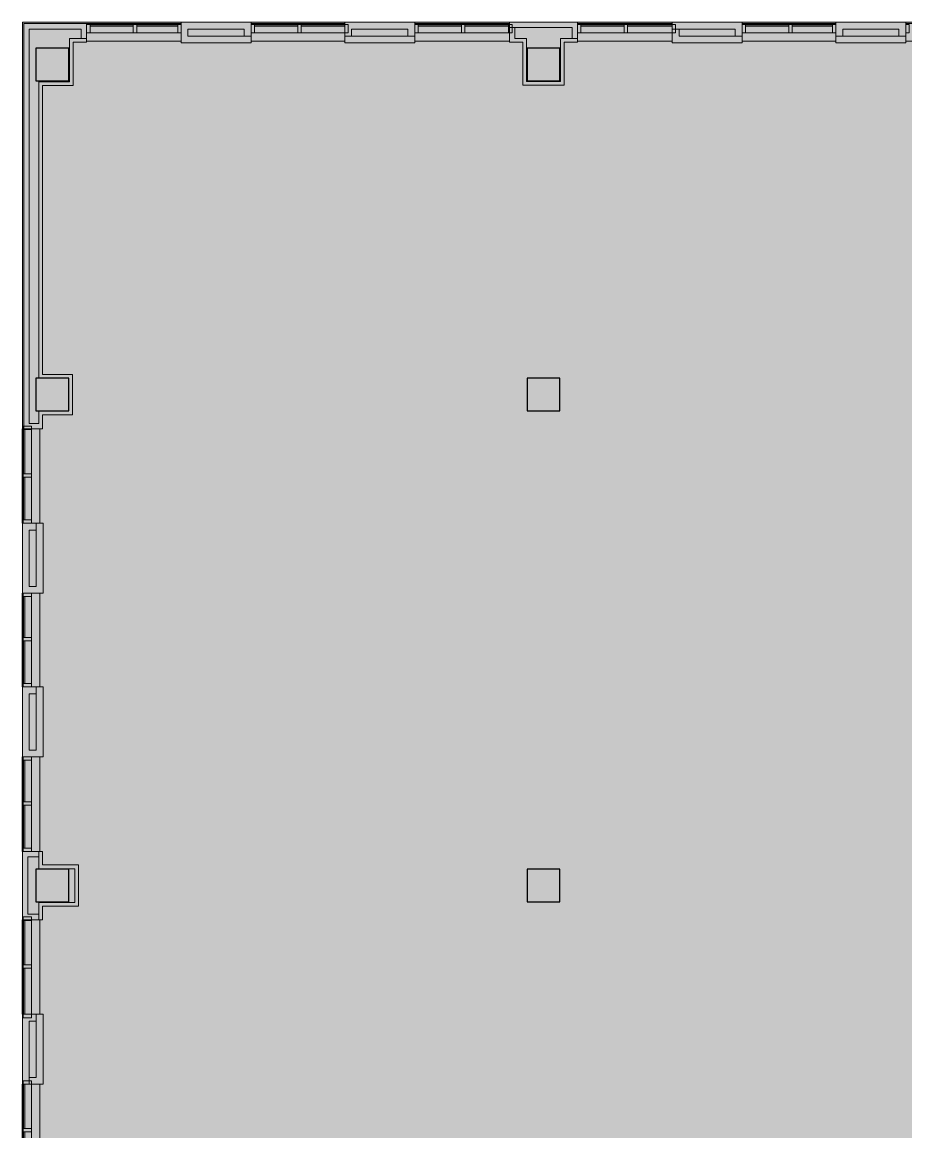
# Model space of a CAD drawing. Header units: inches. Extents: x 45807 to 48637, y -37659 to -35436.
# Drawn here: x 45807 to 46455, y -36249 to -35436 of the extents above; entities that cross this region are included whole.
import ezdxf

# ---------------------------------------------------------------- set-up
doc = ezdxf.new("R2010")
doc.units = ezdxf.units.IN
doc.header["$MEASUREMENT"] = 0
for name, color, linetype, lineweight in [('A-DETL-GENF', 92, 'Continuous', 9), ('A-DETL-THIN', 151, 'Continuous', 9), ('A-GLAZ-CURT', 52, 'Continuous', 9), ('A-GLAZ-CWMG', 51, 'Continuous', 9), ('A-WALL', 113, 'Continuous', 9), ('I-WALL', 2, 'Continuous', 9), ('S-COLS', 52, 'Continuous', 9)]:
    doc.layers.add(name, color=color, linetype=linetype, lineweight=lineweight)

# ---------------------------------------------------------------- blocks, each defined once
blk = doc.blocks.new('Concrete-Rectangular-Column - 24 x 24-V12-FIRST FLOOR CONSTRUCTION')
at = {"layer": 'S-COLS', "lineweight": 30}
for p, q in [((12, 12), (-12, 12)), ((-12, 12), (-12, -12)), ((12, -12), (12, 12)), ((-12, -12), (12, -12))]:
    blk.add_line(p, q, dxfattribs=at)
blk = doc.blocks.new('System Panel - Glazed-4829786-FIRST FLOOR CONSTRUCTION')
at = {"layer": 'A-GLAZ-CURT', "lineweight": 13}
for p, q in [((16.19, -0.75), (-16.19, -0.75)), ((-16.19, -0.75), (-16.19, -1.75)), ((-16.19, -1.75), (16.19, -1.75)), ((16.19, -1.75), (16.19, -0.75))]:
    blk.add_line(p, q, dxfattribs=at)
blk = doc.blocks.new('Rectangular Mullion - 2_5_ x 5_ rectangular 2-4829784-FIRST FLOOR CONSTRUCTION')
at = {"layer": 'A-GLAZ-CWMG'}
for p, q in [((45807.95, -36246.86), (45807.95, -36214.47)), ((45814.2, -36246.86), (45814.2, -36214.47))]:
    blk.add_line(p, q, dxfattribs=at)
blk = doc.blocks.new('Rectangular Mullion - 2_5_ x 5_ rectangular 2-V27-FIRST FLOOR CONSTRUCTION')
at = {"layer": 'A-GLAZ-CWMG', "lineweight": 20}
for p, q in [((0, 2.125), (-2.5, 2.125)), ((-2.5, 2.125), (-2.5, -4.125)), ((0, -4.125), (0, 2.125)), ((-2.5, -4.125), (0, -4.125))]:
    blk.add_line(p, q, dxfattribs=at)
blk = doc.blocks.new('System Panel - Glazed-4829599-FIRST FLOOR CONSTRUCTION')
at = {"layer": 'A-GLAZ-CURT', "lineweight": 13}
for p, q in [((15.68, -0.75), (-15.68, -0.75)), ((-15.68, -0.75), (-15.68, -1.75)), ((-15.68, -1.75), (15.68, -1.75)), ((15.68, -1.75), (15.68, -0.75))]:
    blk.add_line(p, q, dxfattribs=at)
blk = doc.blocks.new('Rectangular Mullion - 2_5_ x 5_ rectangular 2-4829598-FIRST FLOOR CONSTRUCTION')
at = {"layer": 'A-GLAZ-CWMG'}
for p, q in [((45807.95, -36520.72), (45807.95, -36489.36)), ((45814.2, -36520.72), (45814.2, -36489.36))]:
    blk.add_line(p, q, dxfattribs=at)
blk = doc.blocks.new('Rectangular Mullion - 2_5_ x 5_ rectangular 2-V28-FIRST FLOOR CONSTRUCTION')
at = {"layer": 'A-GLAZ-CWMG', "lineweight": 20}
for p, q in [((-2.25, 2.125), (0.25, 2.125)), ((-2.25, -4.125), (-2.25, 2.125)), ((0.25, 2.125), (0.25, -4.125)), ((0.25, -4.125), (-2.25, -4.125))]:
    blk.add_line(p, q, dxfattribs=at)
blk = doc.blocks.new('System Panel - Glazed-4829923-FIRST FLOOR CONSTRUCTION')
at = {"layer": 'A-GLAZ-CURT', "lineweight": 13}
for p, q in [((16.26, -0.75), (-16.26, -0.75)), ((-16.26, -0.75), (-16.26, -1.75)), ((-16.26, -1.75), (16.26, -1.75)), ((16.26, -1.75), (16.26, -0.75))]:
    blk.add_line(p, q, dxfattribs=at)
blk = doc.blocks.new('Rectangular Mullion - 2_5_ x 5_ rectangular 2-4829919-FIRST FLOOR CONSTRUCTION')
at = {"layer": 'A-GLAZ-CWMG'}
for p, q in [((45807.95, -36126.86), (45807.95, -36094.35)), ((45814.2, -36126.86), (45814.2, -36094.35))]:
    blk.add_line(p, q, dxfattribs=at)
blk = doc.blocks.new('Rectangular Mullion - 2_5_ x 5_ rectangular 2-V26-FIRST FLOOR CONSTRUCTION')
at = {"layer": 'A-GLAZ-CWMG', "lineweight": 20}
for p, q in [((-2.5, 2.125), (0, 2.125)), ((-2.5, -4.125), (-2.5, 2.125)), ((0, 2.125), (0, -4.125)), ((0, -4.125), (-2.5, -4.125))]:
    blk.add_line(p, q, dxfattribs=at)
blk = doc.blocks.new('System Panel - Glazed-4829924-FIRST FLOOR CONSTRUCTION')
at = {"layer": 'A-GLAZ-CURT', "lineweight": 13}
for p, q in [((16.93, -0.75), (-16.93, -0.75)), ((-16.93, -0.75), (-16.93, -1.75)), ((-16.93, -1.75), (16.93, -1.75)), ((16.93, -1.75), (16.93, -0.75))]:
    blk.add_line(p, q, dxfattribs=at)
blk = doc.blocks.new('Rectangular Mullion - 2_5_ x 5_ rectangular 2-4829921-FIRST FLOOR CONSTRUCTION')
at = {"layer": 'A-GLAZ-CWMG'}
for p, q in [((45807.95, -36163.22), (45807.95, -36129.36)), ((45814.2, -36163.22), (45814.2, -36129.36))]:
    blk.add_line(p, q, dxfattribs=at)
blk = doc.blocks.new('System Panel - Glazed-4829577-FIRST FLOOR CONSTRUCTION')
at = {"layer": 'A-GLAZ-CURT', "lineweight": 13}
for p, q in [((15.26, -0.75), (-15.26, -0.75)), ((-15.26, -0.75), (-15.26, -1.75)), ((-15.26, -1.75), (15.26, -1.75)), ((15.26, -1.75), (15.26, -0.75))]:
    blk.add_line(p, q, dxfattribs=at)
blk = doc.blocks.new('Rectangular Mullion - 2_5_ x 5_ rectangular 2-4829575-FIRST FLOOR CONSTRUCTION')
at = {"layer": 'A-GLAZ-CWMG'}
for p, q in [((45807.95, -36486.86), (45807.95, -36456.35)), ((45814.2, -36486.86), (45814.2, -36456.35))]:
    blk.add_line(p, q, dxfattribs=at)
blk = doc.blocks.new('System Panel - Glazed-4829978-FIRST FLOOR CONSTRUCTION')
at = {"layer": 'A-GLAZ-CURT', "lineweight": 13}
for p, q in [((14.94, -0.75), (-14.94, -0.75)), ((-14.94, -0.75), (-14.94, -1.75)), ((-14.94, -1.75), (14.94, -1.75)), ((14.94, -1.75), (14.94, -0.75))]:
    blk.add_line(p, q, dxfattribs=at)
blk = doc.blocks.new('Rectangular Mullion - 2_5_ x 5_ rectangular 2-4829976-FIRST FLOOR CONSTRUCTION')
at = {"layer": 'A-GLAZ-CWMG'}
for p, q in [((45807.95, -35886.86), (45807.95, -35856.97)), ((45814.2, -35886.86), (45814.2, -35856.97))]:
    blk.add_line(p, q, dxfattribs=at)
blk = doc.blocks.new('System Panel - Glazed-4830133-FIRST FLOOR CONSTRUCTION')
at = {"layer": 'A-GLAZ-CURT', "lineweight": 13}
for p, q in [((15.01, -0.75), (-15.01, -0.75)), ((-15.01, -0.75), (-15.01, -1.75)), ((-15.01, -1.75), (15.01, -1.75)), ((15.01, -1.75), (15.01, -0.75))]:
    blk.add_line(p, q, dxfattribs=at)
blk = doc.blocks.new('Rectangular Mullion - 2_5_ x 5_ rectangular 2-4830131-FIRST FLOOR CONSTRUCTION')
at = {"layer": 'A-GLAZ-CWMG'}
for p, q in [((45891.28, -35437.47), (45921.31, -35437.47)), ((45891.28, -35443.72), (45921.31, -35443.72))]:
    blk.add_line(p, q, dxfattribs=at)
blk = doc.blocks.new('System Panel - Glazed-4830151-FIRST FLOOR CONSTRUCTION')
at = {"layer": 'A-GLAZ-CURT', "lineweight": 13}
for p, q in [((15.86, -0.75), (-15.86, -0.75)), ((-15.86, -0.75), (-15.86, -1.75)), ((-15.86, -1.75), (15.86, -1.75)), ((15.86, -1.75), (15.86, -0.75))]:
    blk.add_line(p, q, dxfattribs=at)
blk = doc.blocks.new('Rectangular Mullion - 2_5_ x 5_ rectangular 2-4830150-FIRST FLOOR CONSTRUCTION')
at = {"layer": 'A-GLAZ-CWMG'}
for p, q in [((45857.06, -35437.47), (45888.78, -35437.47)), ((45857.06, -35443.72), (45888.78, -35443.72))]:
    blk.add_line(p, q, dxfattribs=at)
blk = doc.blocks.new('System Panel - Glazed-4830200-FIRST FLOOR CONSTRUCTION')
at = {"layer": 'A-GLAZ-CURT', "lineweight": 13}
for p, q in [((16.01, -0.75), (-16.01, -0.75)), ((-16.01, -0.75), (-16.01, -1.75)), ((-16.01, -1.75), (16.01, -1.75)), ((16.01, -1.75), (16.01, -0.75))]:
    blk.add_line(p, q, dxfattribs=at)
blk = doc.blocks.new('Rectangular Mullion - 2_5_ x 5_ rectangular 2-4830198-FIRST FLOOR CONSTRUCTION')
at = {"layer": 'A-GLAZ-CWMG'}
for p, q in [((46011.78, -35437.47), (46043.81, -35437.47)), ((46011.78, -35443.72), (46043.81, -35443.72))]:
    blk.add_line(p, q, dxfattribs=at)
blk = doc.blocks.new('System Panel - Glazed-4830267-FIRST FLOOR CONSTRUCTION')
at = {"layer": 'A-GLAZ-CURT', "lineweight": 13}
for p, q in [((16.08, -0.75), (-16.08, -0.75)), ((-16.08, -0.75), (-16.08, -1.75)), ((-16.08, -1.75), (16.08, -1.75)), ((16.08, -1.75), (16.08, -0.75))]:
    blk.add_line(p, q, dxfattribs=at)
blk = doc.blocks.new('Rectangular Mullion - 2_5_ x 5_ rectangular 2-4830265-FIRST FLOOR CONSTRUCTION')
at = {"layer": 'A-GLAZ-CWMG'}
for p, q in [((46131.78, -35437.47), (46163.93, -35437.47)), ((46131.78, -35443.72), (46163.93, -35443.72))]:
    blk.add_line(p, q, dxfattribs=at)
blk = doc.blocks.new('System Panel - Glazed-4830295-FIRST FLOOR CONSTRUCTION')
at = {"layer": 'A-GLAZ-CURT', "lineweight": 13}
for p, q in [((16.33, -0.75), (-16.33, -0.75)), ((-16.33, -0.75), (-16.33, -1.75)), ((-16.33, -1.75), (16.33, -1.75)), ((16.33, -1.75), (16.33, -0.75))]:
    blk.add_line(p, q, dxfattribs=at)
blk = doc.blocks.new('Rectangular Mullion - 2_5_ x 5_ rectangular 2-4830293-FIRST FLOOR CONSTRUCTION')
at = {"layer": 'A-GLAZ-CWMG'}
for p, q in [((46251.16, -35437.47), (46283.81, -35437.47)), ((46251.16, -35443.72), (46283.81, -35443.72))]:
    blk.add_line(p, q, dxfattribs=at)
blk = doc.blocks.new('System Panel - Glazed-4830332-FIRST FLOOR CONSTRUCTION')
at = {"layer": 'A-GLAZ-CURT', "lineweight": 13}
for p, q in [((14.76, -0.75), (-14.76, -0.75)), ((-14.76, -0.75), (-14.76, -1.75)), ((-14.76, -1.75), (14.76, -1.75)), ((14.76, -1.75), (14.76, -0.75))]:
    blk.add_line(p, q, dxfattribs=at)
blk = doc.blocks.new('Rectangular Mullion - 2_5_ x 5_ rectangular 2-4830330-FIRST FLOOR CONSTRUCTION')
at = {"layer": 'A-GLAZ-CWMG'}
for p, q in [((46371.78, -35437.47), (46401.31, -35437.47)), ((46371.78, -35443.72), (46401.31, -35443.72))]:
    blk.add_line(p, q, dxfattribs=at)

msp = doc.modelspace()

# ---------------------------------------------------------------- hatches: boundary and pattern name
at = {"layer": 'A-DETL-GENF'}
h = msp.add_hatch(color=9, dxfattribs=at)
h.paths.add_polyline_path([(47373.25, -37658.85), (48135.43, -37658.85), (48135.43, -37255.85), (48256.43, -37255.85), (48256.43, -36855.85), (48636.43, -36855.85), (48636.43, -36432.85), (48075.43, -36432.85), (48075.43, -35435.85), (45807.43, -35435.85), (45807.43, -36911.1), (46010.06, -36911.1), (46010.06, -36715.47), (46346.43, -36715.47), (46346.43, -36861.97), (46862.06, -36861.97), (46862.06, -37049.35), (46569.93, -37049.35), (46569.93, -37658.85), (47372.93, -37658.85)], flags=0)
h.paths.add_polyline_path([(46426.05, -36636.53), (46426.05, -36636.53), (46425.7, -36636.26)], flags=0)
h.paths.add_polyline_path([(46426.05, -36600.53), (46426.05, -36600.53), (46425.2, -36599.88)], flags=0)
h.paths.add_polyline_path([(46424.23, -36584.61), (46424.23, -36584.61), (46424.32, -36584.54)], flags=0)
h.paths.add_polyline_path([(46747.54, -36574.17), (46747.54, -36574.17), (46747.54, -36559.81)], flags=0)
h.paths.add_polyline_path([(46426.05, -36564.53), (46426.05, -36564.53), (46425.2, -36563.88)], flags=0)
h.paths.add_polyline_path([(46763.71, -36559.81), (46763.71, -36559.81), (46763.71, -36546.77)], flags=0)
h.paths.add_polyline_path([(46749.59, -36538.71), (46749.59, -36538.71), (46750, -36538.71)], flags=0)
h.paths.add_polyline_path([(46426.05, -36528.53), (46426.05, -36528.53), (46425.2, -36527.88)], flags=0)
h.paths.add_polyline_path([(46426.05, -36492.53), (46426.05, -36492.53), (46425.2, -36491.88)], flags=0)
h.paths.add_polyline_path([(46749.59, -36466.71), (46749.59, -36466.71), (46750, -36466.71)], flags=0)
h.paths.add_polyline_path([(46747.54, -36444.91), (46747.54, -36444.91), (46747.54, -36442.32)], flags=0)

# ---------------------------------------------------------------- linework, layer by layer
at = {"layer": 'A-DETL-THIN'}
for p, q in [((48075.43, -35435.85), (45807.43, -35435.85)), ((45807.43, -35435.85), (45807.43, -36911.1))]:
    msp.add_line(p, q, dxfattribs=at)
at = {"layer": 'A-WALL'}
for p, q in [((45854.56, -35436.85), (45923.81, -35436.85)), ((45975.06, -35436.85), (46043.81, -35436.85)), ((46095.06, -35436.85), (46164.43, -35436.85)), ((46214.43, -35436.85), (46283.81, -35436.85)), ((46335.06, -35436.85), (46403.81, -35436.85)), ((46455.06, -35436.85), (46524.43, -35436.85)), ((45923.81, -35449.85), (45854.56, -35449.85)), ((46043.81, -35449.85), (45975.06, -35449.85)), ((46164.43, -35449.85), (46095.06, -35449.85)), ((46283.81, -35449.85), (46214.43, -35449.85)), ((46403.81, -35449.85), (46335.06, -35449.85)), ((46524.43, -35449.85), (46455.06, -35449.85)), ((45807.32, -35803.22), (45807.32, -35733.97)), ((45807.95, -35733.97), (45807.32, -35733.97)), ((45820.32, -35733.97), (45820.32, -35803.22)), ((45807.32, -35803.22), (45807.43, -35803.22)), ((45807.32, -35923.22), (45807.32, -35854.47)), ((45807.43, -35854.47), (45807.32, -35854.47)), ((45820.32, -35854.47), (45820.32, -35923.22)), ((45807.32, -35923.22), (45807.43, -35923.22)), ((45807.32, -36043.85), (45807.32, -35974.47)), ((45807.43, -35974.47), (45807.32, -35974.47)), ((45820.32, -35974.47), (45820.32, -36043.85)), ((45807.32, -36043.85), (45807.43, -36043.85)), ((45807.32, -36163.22), (45807.32, -36093.85)), ((45807.43, -36093.85), (45807.32, -36093.85)), ((45820.32, -36093.85), (45820.32, -36163.22)), ((45807.32, -36163.22), (45807.43, -36163.22)), ((45807.32, -36283.22), (45807.32, -36214.47)), ((45807.43, -36214.47), (45807.32, -36214.47)), ((45820.32, -36214.47), (45820.32, -36283.22))]:
    msp.add_line(p, q, dxfattribs=at)
at = {"layer": 'A-WALL', "lineweight": 13}
for p, q in [((46164.43, -35439.85), (46168.43, -35439.85)), ((46283.81, -35440.85), (46288.81, -35440.85)), ((45854.56, -35447.85), (45850.56, -35447.85)), ((45975.06, -35446.1), (45970.06, -35446.1)), ((46048.81, -35446.1), (46043.81, -35446.1)), ((46095.06, -35446.1), (46090.06, -35446.1)), ((46214.43, -35447.85), (46210.43, -35447.85)), ((46335.06, -35446.1), (46330.06, -35446.1)), ((46408.81, -35446.1), (46403.81, -35446.1)), ((46455.06, -35446.1), (46450.06, -35446.1)), ((45817.68, -35803.22), (45817.68, -35808.22)), ((45817.68, -35923.22), (45817.68, -35928.22)), ((45819.43, -36043.85), (45819.43, -36047.85)), ((45819.43, -36089.85), (45819.43, -36093.85)), ((45817.68, -36163.22), (45817.68, -36168.22)), ((45812.43, -36214.47), (45812.43, -36209.47))]:
    msp.add_line(p, q, dxfattribs=at)
at = {"layer": 'I-WALL', "lineweight": 13}
for p, q in [((45923.81, -35435.85), (45923.81, -35451.1)), ((45975.06, -35435.85), (45923.81, -35435.85)), ((45975.06, -35451.1), (45975.06, -35435.85)), ((46095.06, -35435.85), (46043.81, -35435.85)), ((46043.81, -35435.85), (46043.81, -35451.1)), ((46095.06, -35451.1), (46095.06, -35435.85)), ((46214.43, -35435.85), (46164.43, -35435.85)), ((46164.43, -35435.85), (46164.43, -35450.6)), ((46214.43, -35450.6), (46214.43, -35435.85)), ((46335.06, -35435.85), (46283.81, -35435.85)), ((46283.81, -35435.85), (46283.81, -35451.1)), ((46335.06, -35451.1), (46335.06, -35435.85)), ((46455.06, -35435.85), (46403.81, -35435.85)), ((46403.81, -35435.85), (46403.81, -35451.1)), ((46455.06, -35451.1), (46455.06, -35435.85)), ((45854.56, -35436.85), (45808.43, -35436.85)), ((45808.43, -35436.85), (45808.43, -35733.97)), ((45812.43, -35440.85), (45850.56, -35440.85)), ((45812.43, -35729.97), (45812.43, -35440.85)), ((45850.56, -35440.85), (45850.56, -35447.85)), ((45854.56, -35450.6), (45854.56, -35436.85)), ((45928.81, -35446.1), (45928.81, -35440.85)), ((45928.81, -35440.85), (45970.06, -35440.85)), ((45970.06, -35440.85), (45970.06, -35446.1)), ((46048.81, -35440.85), (46090.06, -35440.85)), ((46048.81, -35446.1), (46048.81, -35440.85)), ((46090.06, -35440.85), (46090.06, -35446.1)), ((46168.43, -35439.85), (46210.43, -35439.85)), ((46168.43, -35447.85), (46168.43, -35439.85)), ((46210.43, -35439.85), (46210.43, -35447.85)), ((46288.81, -35440.85), (46330.06, -35440.85)), ((46288.81, -35446.1), (46288.81, -35440.85)), ((46330.06, -35440.85), (46330.06, -35446.1)), ((46408.81, -35440.85), (46450.06, -35440.85)), ((46408.81, -35446.1), (46408.81, -35440.85)), ((46450.06, -35440.85), (46450.06, -35446.1)), ((45842.06, -35447.85), (45842.06, -35479.47)), ((45850.56, -35447.85), (45842.06, -35447.85)), ((45844.81, -35482.22), (45844.81, -35450.6)), ((45844.81, -35450.6), (45854.56, -35450.6)), ((45923.81, -35451.1), (45975.06, -35451.1)), ((45970.06, -35446.1), (45928.81, -35446.1)), ((46043.81, -35451.1), (46095.06, -35451.1)), ((46090.06, -35446.1), (46048.81, -35446.1)), ((46164.43, -35450.6), (46174.31, -35450.6)), ((46177.06, -35447.85), (46168.43, -35447.85)), ((46174.31, -35450.6), (46174.31, -35481.97)), ((46177.06, -35479.22), (46177.06, -35447.85)), ((46201.81, -35447.85), (46201.81, -35479.22)), ((46210.43, -35447.85), (46201.81, -35447.85)), ((46204.56, -35481.97), (46204.56, -35450.6)), ((46204.56, -35450.6), (46214.43, -35450.6)), ((46283.81, -35451.1), (46335.06, -35451.1)), ((46330.06, -35446.1), (46288.81, -35446.1)), ((46403.81, -35451.1), (46455.06, -35451.1)), ((46450.06, -35446.1), (46408.81, -35446.1)), ((45819.43, -35479.47), (45819.43, -35696.85)), ((45842.06, -35479.47), (45819.43, -35479.47)), ((45822.18, -35694.1), (45822.18, -35482.22)), ((45822.18, -35482.22), (45844.81, -35482.22)), ((46174.31, -35481.97), (46204.56, -35481.97)), ((46201.81, -35479.22), (46177.06, -35479.22)), ((45844.18, -35694.1), (45822.18, -35694.1)), ((45844.18, -35723.6), (45844.18, -35694.1)), ((45819.43, -35720.85), (45819.43, -35729.97)), ((45822.18, -35733.97), (45822.18, -35723.6)), ((45822.18, -35723.6), (45844.18, -35723.6)), ((45808.43, -35733.97), (45822.18, -35733.97)), ((45819.43, -35729.97), (45812.43, -35729.97)), ((45822.68, -35803.22), (45807.43, -35803.22)), ((45807.43, -35803.22), (45807.43, -35854.47)), ((45812.43, -35808.22), (45817.68, -35808.22)), ((45812.43, -35849.47), (45812.43, -35808.22)), ((45817.68, -35808.22), (45817.68, -35849.47)), ((45822.68, -35854.47), (45822.68, -35803.22)), ((45817.68, -35849.47), (45812.43, -35849.47)), ((45807.43, -35854.47), (45822.68, -35854.47)), ((45822.68, -35923.22), (45807.43, -35923.22)), ((45807.43, -35923.22), (45807.43, -35974.47)), ((45822.68, -35974.47), (45822.68, -35923.22)), ((45812.43, -35928.22), (45817.68, -35928.22)), ((45812.43, -35969.47), (45812.43, -35928.22)), ((45817.68, -35928.22), (45817.68, -35969.47)), ((45817.68, -35969.47), (45812.43, -35969.47)), ((45807.43, -35974.47), (45822.68, -35974.47)), ((45822.18, -36043.85), (45807.43, -36043.85)), ((45807.43, -36043.85), (45807.43, -36093.85)), ((45822.18, -36053.72), (45822.18, -36043.85)), ((45811.43, -36047.85), (45819.43, -36047.85)), ((45811.43, -36089.85), (45811.43, -36047.85)), ((45819.43, -36047.85), (45819.43, -36056.47)), ((45848.56, -36053.72), (45822.18, -36053.72)), ((45848.56, -36083.97), (45848.56, -36053.72)), ((45819.43, -36056.47), (45845.81, -36056.47)), ((45845.81, -36056.47), (45845.81, -36081.22)), ((45845.81, -36081.22), (45819.43, -36081.22)), ((45819.43, -36081.22), (45819.43, -36089.85)), ((45822.18, -36083.97), (45848.56, -36083.97)), ((45822.18, -36093.85), (45822.18, -36083.97)), ((45807.43, -36093.85), (45822.18, -36093.85)), ((45819.43, -36089.85), (45811.43, -36089.85)), ((45807.43, -36163.22), (45807.43, -36214.47)), ((45822.68, -36163.22), (45807.43, -36163.22)), ((45812.43, -36209.47), (45812.43, -36168.22)), ((45812.43, -36168.22), (45817.68, -36168.22)), ((45817.68, -36168.22), (45817.68, -36209.47)), ((45822.68, -36214.47), (45822.68, -36163.22)), ((45807.43, -36214.47), (45822.68, -36214.47)), ((45817.68, -36209.47), (45812.43, -36209.47))]:
    msp.add_line(p, q, dxfattribs=at)

# ---------------------------------------------------------------- block references
at = {"layer": 'A-GLAZ-CURT'}
for name, p, rotation in [('System Panel - Glazed-4830151-FIRST FLOOR CONSTRUCTION', (45872.92, -35439.6), 180), ('System Panel - Glazed-4830133-FIRST FLOOR CONSTRUCTION', (45906.3, -35439.6), 180), ('System Panel - Glazed-4830151-FIRST FLOOR CONSTRUCTION', (45993.42, -35439.6), 180), ('System Panel - Glazed-4830200-FIRST FLOOR CONSTRUCTION', (46027.8, -35439.6), 180), ('System Panel - Glazed-4830151-FIRST FLOOR CONSTRUCTION', (46113.42, -35439.6), 180), ('System Panel - Glazed-4830267-FIRST FLOOR CONSTRUCTION', (46147.86, -35439.6), 180), ('System Panel - Glazed-4830151-FIRST FLOOR CONSTRUCTION', (46232.8, -35439.6), 180), ('System Panel - Glazed-4830295-FIRST FLOOR CONSTRUCTION', (46267.48, -35439.6), 180), ('System Panel - Glazed-4830151-FIRST FLOOR CONSTRUCTION', (46353.42, -35439.6), 180), ('System Panel - Glazed-4830332-FIRST FLOOR CONSTRUCTION', (46386.55, -35439.6), 180), ('System Panel - Glazed-4829786-FIRST FLOOR CONSTRUCTION', (45810.07, -35750.67), 270), ('System Panel - Glazed-4829599-FIRST FLOOR CONSTRUCTION', (45810.07, -35785.04), 270), ('System Panel - Glazed-4829978-FIRST FLOOR CONSTRUCTION', (45810.07, -35871.92), 270), ('System Panel - Glazed-4829599-FIRST FLOOR CONSTRUCTION', (45810.07, -35905.04), 270), ('System Panel - Glazed-4829577-FIRST FLOOR CONSTRUCTION', (45810.07, -35992.23), 270), ('System Panel - Glazed-4829599-FIRST FLOOR CONSTRUCTION', (45810.07, -36025.67), 270), ('System Panel - Glazed-4829923-FIRST FLOOR CONSTRUCTION', (45810.07, -36110.6), 270), ('System Panel - Glazed-4829924-FIRST FLOOR CONSTRUCTION', (45810.07, -36146.29), 270), ('System Panel - Glazed-4829786-FIRST FLOOR CONSTRUCTION', (45810.07, -36230.67), 270), ('System Panel - Glazed-4829599-FIRST FLOOR CONSTRUCTION', (45810.07, -36265.04), 270)]:
    msp.add_blockref(name, p, dxfattribs=dict(at, rotation=rotation))
at = {"layer": 'A-GLAZ-CWMG', "extrusion": (0, 0, -1)}
for name, p in [('Rectangular Mullion - 2_5_ x 5_ rectangular 2-V26-FIRST FLOOR CONSTRUCTION', (-45854.56, -35439.6)), ('Rectangular Mullion - 2_5_ x 5_ rectangular 2-V28-FIRST FLOOR CONSTRUCTION', (-45889.03, -35439.6)), ('Rectangular Mullion - 2_5_ x 5_ rectangular 2-V26-FIRST FLOOR CONSTRUCTION', (-45975.06, -35439.6)), ('Rectangular Mullion - 2_5_ x 5_ rectangular 2-V28-FIRST FLOOR CONSTRUCTION', (-46009.53, -35439.6)), ('Rectangular Mullion - 2_5_ x 5_ rectangular 2-V26-FIRST FLOOR CONSTRUCTION', (-46095.06, -35439.6)), ('Rectangular Mullion - 2_5_ x 5_ rectangular 2-V28-FIRST FLOOR CONSTRUCTION', (-46129.53, -35439.6)), ('Rectangular Mullion - 2_5_ x 5_ rectangular 2-V26-FIRST FLOOR CONSTRUCTION', (-46214.43, -35439.6)), ('Rectangular Mullion - 2_5_ x 5_ rectangular 2-V28-FIRST FLOOR CONSTRUCTION', (-46248.91, -35439.6)), ('Rectangular Mullion - 2_5_ x 5_ rectangular 2-V26-FIRST FLOOR CONSTRUCTION', (-46335.06, -35439.6)), ('Rectangular Mullion - 2_5_ x 5_ rectangular 2-V28-FIRST FLOOR CONSTRUCTION', (-46369.53, -35439.6)), ('Rectangular Mullion - 2_5_ x 5_ rectangular 2-V26-FIRST FLOOR CONSTRUCTION', (-46455.06, -35439.6))]:
    msp.add_blockref(name, p, dxfattribs=at)
at = {"layer": 'A-GLAZ-CWMG'}
for name, p in [('Rectangular Mullion - 2_5_ x 5_ rectangular 2-4830150-FIRST FLOOR CONSTRUCTION', (0, 0)), ('Rectangular Mullion - 2_5_ x 5_ rectangular 2-4830131-FIRST FLOOR CONSTRUCTION', (0, 0)), ('Rectangular Mullion - 2_5_ x 5_ rectangular 2-V27-FIRST FLOOR CONSTRUCTION', (45923.81, -35439.6)), ('Rectangular Mullion - 2_5_ x 5_ rectangular 2-4830150-FIRST FLOOR CONSTRUCTION', (120.5, 0)), ('Rectangular Mullion - 2_5_ x 5_ rectangular 2-4830198-FIRST FLOOR CONSTRUCTION', (0, 0)), ('Rectangular Mullion - 2_5_ x 5_ rectangular 2-V27-FIRST FLOOR CONSTRUCTION', (46046.31, -35439.6)), ('Rectangular Mullion - 2_5_ x 5_ rectangular 2-4830150-FIRST FLOOR CONSTRUCTION', (240.5, 0)), ('Rectangular Mullion - 2_5_ x 5_ rectangular 2-4830265-FIRST FLOOR CONSTRUCTION', (0, 0)), ('Rectangular Mullion - 2_5_ x 5_ rectangular 2-V27-FIRST FLOOR CONSTRUCTION', (46166.43, -35439.6)), ('Rectangular Mullion - 2_5_ x 5_ rectangular 2-4830150-FIRST FLOOR CONSTRUCTION', (359.87, 0)), ('Rectangular Mullion - 2_5_ x 5_ rectangular 2-4830293-FIRST FLOOR CONSTRUCTION', (0, 0)), ('Rectangular Mullion - 2_5_ x 5_ rectangular 2-V27-FIRST FLOOR CONSTRUCTION', (46286.31, -35439.6)), ('Rectangular Mullion - 2_5_ x 5_ rectangular 2-4830150-FIRST FLOOR CONSTRUCTION', (480.5, 0)), ('Rectangular Mullion - 2_5_ x 5_ rectangular 2-4830330-FIRST FLOOR CONSTRUCTION', (0, 0)), ('Rectangular Mullion - 2_5_ x 5_ rectangular 2-V27-FIRST FLOOR CONSTRUCTION', (46403.81, -35439.6)), ('Rectangular Mullion - 2_5_ x 5_ rectangular 2-4829784-FIRST FLOOR CONSTRUCTION', (0, 480)), ('Rectangular Mullion - 2_5_ x 5_ rectangular 2-4829598-FIRST FLOOR CONSTRUCTION', (0, 720)), ('Rectangular Mullion - 2_5_ x 5_ rectangular 2-4829976-FIRST FLOOR CONSTRUCTION', (0, 0)), ('Rectangular Mullion - 2_5_ x 5_ rectangular 2-4829598-FIRST FLOOR CONSTRUCTION', (0, 600)), ('Rectangular Mullion - 2_5_ x 5_ rectangular 2-4829575-FIRST FLOOR CONSTRUCTION', (0, 479.38)), ('Rectangular Mullion - 2_5_ x 5_ rectangular 2-4829598-FIRST FLOOR CONSTRUCTION', (0, 479.38)), ('Rectangular Mullion - 2_5_ x 5_ rectangular 2-4829919-FIRST FLOOR CONSTRUCTION', (0, 0)), ('Rectangular Mullion - 2_5_ x 5_ rectangular 2-4829921-FIRST FLOOR CONSTRUCTION', (0, 0)), ('Rectangular Mullion - 2_5_ x 5_ rectangular 2-4829784-FIRST FLOOR CONSTRUCTION', (0, 0)), ('Rectangular Mullion - 2_5_ x 5_ rectangular 2-4829598-FIRST FLOOR CONSTRUCTION', (0, 240))]:
    msp.add_blockref(name, p, dxfattribs=at)
at = {"layer": 'A-GLAZ-CWMG', "rotation": 90.00000000000001}
for p in [(45810.07, -35731.97), (45810.07, -35854.47), (45810.07, -35974.47), (45810.07, -36091.85), (45810.07, -36211.97)]:
    msp.add_blockref('Rectangular Mullion - 2_5_ x 5_ rectangular 2-V27-FIRST FLOOR CONSTRUCTION', p, dxfattribs=at)
at = {"layer": 'A-GLAZ-CWMG', "extrusion": (0, 0, -1), "rotation": 270}
for name, p in [('Rectangular Mullion - 2_5_ x 5_ rectangular 2-V28-FIRST FLOOR CONSTRUCTION', (-45810.07, -35769.11)), ('Rectangular Mullion - 2_5_ x 5_ rectangular 2-V26-FIRST FLOOR CONSTRUCTION', (-45810.07, -35803.22)), ('Rectangular Mullion - 2_5_ x 5_ rectangular 2-V28-FIRST FLOOR CONSTRUCTION', (-45810.07, -35889.11)), ('Rectangular Mullion - 2_5_ x 5_ rectangular 2-V26-FIRST FLOOR CONSTRUCTION', (-45810.07, -35923.22)), ('Rectangular Mullion - 2_5_ x 5_ rectangular 2-V28-FIRST FLOOR CONSTRUCTION', (-45810.07, -36009.73)), ('Rectangular Mullion - 2_5_ x 5_ rectangular 2-V26-FIRST FLOOR CONSTRUCTION', (-45810.07, -36043.85)), ('Rectangular Mullion - 2_5_ x 5_ rectangular 2-V28-FIRST FLOOR CONSTRUCTION', (-45810.07, -36129.11)), ('Rectangular Mullion - 2_5_ x 5_ rectangular 2-V26-FIRST FLOOR CONSTRUCTION', (-45810.07, -36165.72)), ('Rectangular Mullion - 2_5_ x 5_ rectangular 2-V28-FIRST FLOOR CONSTRUCTION', (-45810.07, -36249.11))]:
    msp.add_blockref(name, p, dxfattribs=at)
at = {"layer": 'S-COLS'}
for p in [(45829.43, -35466.85), (46189.43, -35466.85), (45829.43, -35708.85), (46189.43, -35708.85), (45829.43, -36068.85), (46189.43, -36068.85)]:
    msp.add_blockref('Concrete-Rectangular-Column - 24 x 24-V12-FIRST FLOOR CONSTRUCTION', p, dxfattribs=at)

doc.saveas('drawing.dxf')
